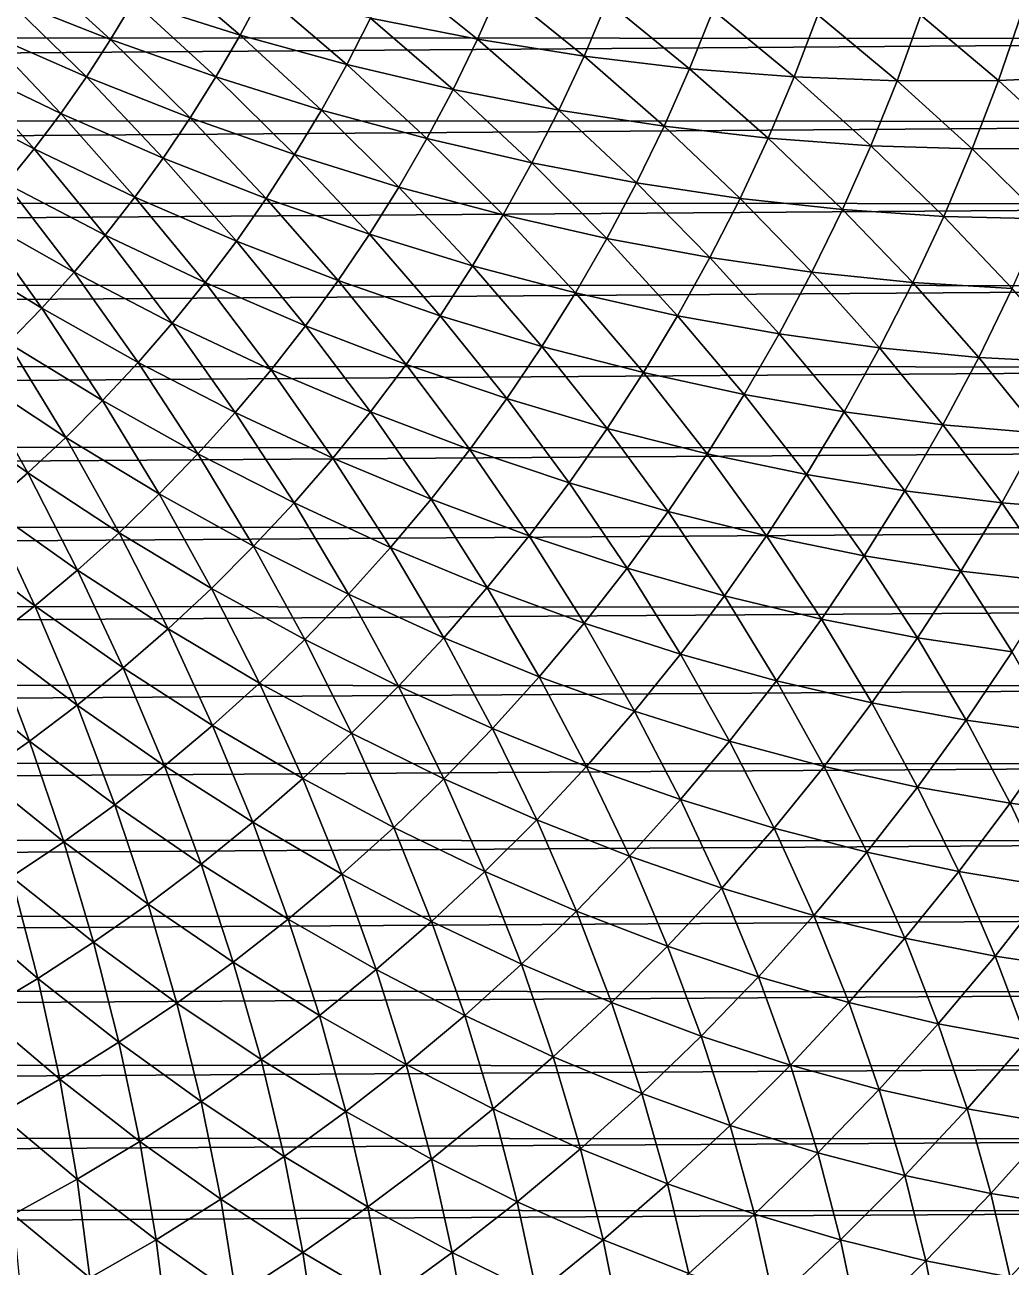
# Model space of a CAD drawing. Header units: millimetres. Extents: x -3250 to 5350, y -3250 to 3250.
# Drawn here: x 4784 to 5015.8, y -447.2 to -155.3 of the extents above; entities that cross this region are included whole.
import ezdxf

# ---------------------------------------------------------------- set-up
doc = ezdxf.new("R2010")
doc.units = ezdxf.units.MM
doc.header["$MEASUREMENT"] = 0
doc.layers.add('MESH_3D', color=2, linetype='CONTINUOUS')

msp = doc.modelspace()

# ---------------------------------------------------------------- linework, layer by layer
at = {"layer": 'MESH_3D'}
for points in [[(2692.6, -157.88, 832.06), (2695.85, -138.36, 830.33), (5245.76, -138.92, 5630.38)], [(2692.6, -157.88, 832.06), (5245.76, -138.92, 5630.38), (5242.48, -158.52, 5632.12)], [(4784.53, -140.92, 26251.75), (4779.47, -149.02, 26251.75), (4804.15, -158.81, 26241.75)], [(4784.53, -140.92, 26251.75), (4804.15, -158.81, 26241.75), (4809.54, -149.84, 26241.75)], [(4814.61, -140.69, 26241.75), (4809.54, -149.84, 26241.75), (4834.59, -157.75, 26230.84)], [(4814.61, -140.69, 26241.75), (4834.59, -157.75, 26230.84), (4839.92, -147.72, 26230.84)], [(4870.38, -142.64, 26219.04), (4865.2, -153.74, 26219.04), (4890.39, -158.73, 26206.36)], [(4870.38, -142.64, 26219.04), (4890.39, -158.73, 26206.36), (4895.72, -146.75, 26206.36)], [(4839.92, -147.72, 26230.84), (4834.59, -157.75, 26230.84), (4859.65, -164.64, 26219.04)], [(4839.92, -147.72, 26230.84), (4859.65, -164.64, 26219.04), (4865.2, -153.74, 26219.04)], [(4895.72, -146.75, 26206.36), (4890.39, -158.73, 26206.36), (4915.42, -162.69, 26192.82)], [(4895.72, -146.75, 26206.36), (4915.42, -162.69, 26192.82), (4920.87, -149.84, 26192.82)], [(4779.47, -149.02, 26251.75), (4774.13, -156.94, 26251.75), (4798.45, -167.58, 26241.75)], [(4779.47, -149.02, 26251.75), (4798.45, -167.58, 26241.75), (4804.15, -158.81, 26241.75)], [(4809.54, -149.84, 26241.75), (4804.15, -158.81, 26241.75), (4828.91, -167.59, 26230.84)], [(4809.54, -149.84, 26241.75), (4828.91, -167.59, 26230.84), (4834.59, -157.75, 26230.84)], [(4920.87, -149.84, 26192.82), (4915.42, -162.69, 26192.82), (4940.23, -165.64, 26178.44)], [(4920.87, -149.84, 26192.82), (4940.23, -165.64, 26178.44), (4945.78, -151.92, 26178.44)], [(4865.2, -153.74, 26219.04), (4859.65, -164.64, 26219.04), (4884.64, -170.51, 26206.36)], [(4865.2, -153.74, 26219.04), (4884.64, -170.51, 26206.36), (4890.39, -158.73, 26206.36)], [(4945.78, -151.92, 26178.44), (4940.23, -165.64, 26178.44), (4964.78, -167.58, 26163.23)], [(4945.78, -151.92, 26178.44), (4964.78, -167.58, 26163.23), (4970.38, -153, 26163.23)], [(4970.38, -153, 26163.23), (4964.78, -167.58, 26163.23), (4989, -168.51, 26147.21)], [(4970.38, -153, 26163.23), (4989, -168.51, 26147.21), (4994.61, -153.09, 26147.21)], [(4994.61, -153.09, 26147.21), (4989, -168.51, 26147.21), (5012.83, -168.45, 26130.41)], [(4994.61, -153.09, 26147.21), (5012.83, -168.45, 26130.41), (5018.42, -152.2, 26130.41)], [(5018.42, -152.2, 26130.41), (5012.83, -168.45, 26130.41), (5036.21, -167.42, 26112.84)], [(4774.13, -156.94, 26251.75), (4768.52, -164.67, 26251.75), (4792.45, -176.15, 26241.75)], [(4774.13, -156.94, 26251.75), (4792.45, -176.15, 26241.75), (4798.45, -167.58, 26241.75)], [(2688.92, -177.3, 834.01), (2692.6, -157.88, 832.06), (5242.48, -158.52, 5632.12)], [(2688.92, -177.3, 834.01), (5242.48, -158.52, 5632.12), (5238.78, -178.02, 5634.09)], [(4804.15, -158.81, 26241.75), (4798.45, -167.58, 26241.75), (4822.89, -177.22, 26230.84)], [(4804.15, -158.81, 26241.75), (4822.89, -177.22, 26230.84), (4828.91, -167.59, 26230.84)], [(4834.59, -157.75, 26230.84), (4828.91, -167.59, 26230.84), (4853.71, -175.35, 26219.04)], [(4834.59, -157.75, 26230.84), (4853.71, -175.35, 26219.04), (4859.65, -164.64, 26219.04)], [(4890.39, -158.73, 26206.36), (4884.64, -170.51, 26206.36), (4909.52, -175.35, 26192.82)], [(4890.39, -158.73, 26206.36), (4909.52, -175.35, 26192.82), (4915.42, -162.69, 26192.82)], [(4915.42, -162.69, 26192.82), (4909.52, -175.35, 26192.82), (4934.22, -179.16, 26178.44)], [(4915.42, -162.69, 26192.82), (4934.22, -179.16, 26178.44), (4940.23, -165.64, 26178.44)], [(4768.52, -164.67, 26251.75), (4762.64, -172.19, 26251.75), (4786.16, -184.5, 26241.75)], [(4768.52, -164.67, 26251.75), (4786.16, -184.5, 26241.75), (4792.45, -176.15, 26241.75)], [(4859.65, -164.64, 26219.04), (4853.71, -175.35, 26219.04), (4878.49, -182.08, 26206.36)], [(4859.65, -164.64, 26219.04), (4878.49, -182.08, 26206.36), (4884.64, -170.51, 26206.36)], [(4940.23, -165.64, 26178.44), (4934.22, -179.16, 26178.44), (4958.68, -181.96, 26163.23)], [(4940.23, -165.64, 26178.44), (4958.68, -181.96, 26163.23), (4964.78, -167.58, 26163.23)], [(4798.45, -167.58, 26241.75), (4792.45, -176.15, 26241.75), (4816.54, -186.64, 26230.84)], [(4798.45, -167.58, 26241.75), (4816.54, -186.64, 26230.84), (4822.89, -177.22, 26230.84)], [(4828.91, -167.59, 26230.84), (4822.89, -177.22, 26230.84), (4847.41, -185.84, 26219.04)], [(4828.91, -167.59, 26230.84), (4847.41, -185.84, 26219.04), (4853.71, -175.35, 26219.04)], [(4964.78, -167.58, 26163.23), (4958.68, -181.96, 26163.23), (4982.85, -183.73, 26147.21)], [(4964.78, -167.58, 26163.23), (4982.85, -183.73, 26147.21), (4989, -168.51, 26147.21)], [(4989, -168.51, 26147.21), (4982.85, -183.73, 26147.21), (5006.67, -184.5, 26130.41)], [(4989, -168.51, 26147.21), (5006.67, -184.5, 26130.41), (5012.83, -168.45, 26130.41)], [(5012.83, -168.45, 26130.41), (5006.67, -184.5, 26130.41), (5030.08, -184.28, 26112.84)], [(5012.83, -168.45, 26130.41), (5030.08, -184.28, 26112.84), (5036.21, -167.42, 26112.84)], [(4762.64, -172.19, 26251.75), (4779.57, -192.63, 26241.75), (4786.16, -184.5, 26241.75)], [(4884.64, -170.51, 26206.36), (4878.49, -182.08, 26206.36), (4903.18, -187.79, 26192.82)], [(4884.64, -170.51, 26206.36), (4903.18, -187.79, 26192.82), (4909.52, -175.35, 26192.82)], [(2684.82, -196.62, 836.19), (2688.92, -177.3, 834.01), (5238.78, -178.02, 5634.09)], [(2684.82, -196.62, 836.19), (5238.78, -178.02, 5634.09), (5234.65, -197.41, 5636.28)], [(4792.45, -176.15, 26241.75), (4786.16, -184.5, 26241.75), (4809.87, -195.82, 26230.84)], [(4792.45, -176.15, 26241.75), (4809.87, -195.82, 26230.84), (4816.54, -186.64, 26230.84)], [(4822.89, -177.22, 26230.84), (4816.54, -186.64, 26230.84), (4840.74, -196.11, 26219.04)], [(4822.89, -177.22, 26230.84), (4840.74, -196.11, 26219.04), (4847.41, -185.84, 26219.04)], [(4853.71, -175.35, 26219.04), (4847.41, -185.84, 26219.04), (4871.93, -193.44, 26206.36)], [(4853.71, -175.35, 26219.04), (4871.93, -193.44, 26206.36), (4878.49, -182.08, 26206.36)], [(4909.52, -175.35, 26192.82), (4903.18, -187.79, 26192.82), (4927.73, -192.46, 26178.44)], [(4909.52, -175.35, 26192.82), (4927.73, -192.46, 26178.44), (4934.22, -179.16, 26178.44)], [(4934.22, -179.16, 26178.44), (4927.73, -192.46, 26178.44), (4952.08, -196.11, 26163.23)], [(4934.22, -179.16, 26178.44), (4952.08, -196.11, 26163.23), (4958.68, -181.96, 26163.23)], [(4878.49, -182.08, 26206.36), (4871.93, -193.44, 26206.36), (4896.41, -200, 26192.82)], [(4878.49, -182.08, 26206.36), (4896.41, -200, 26192.82), (4903.18, -187.79, 26192.82)], [(4958.68, -181.96, 26163.23), (4952.08, -196.11, 26163.23), (4976.17, -198.73, 26147.21)], [(4958.68, -181.96, 26163.23), (4976.17, -198.73, 26147.21), (4982.85, -183.73, 26147.21)], [(4982.85, -183.73, 26147.21), (4976.17, -198.73, 26147.21), (4999.95, -200.33, 26130.41)], [(4982.85, -183.73, 26147.21), (4999.95, -200.33, 26130.41), (5006.67, -184.5, 26130.41)], [(4786.16, -184.5, 26241.75), (4779.57, -192.63, 26241.75), (4802.87, -204.77, 26230.84)], [(4786.16, -184.5, 26241.75), (4802.87, -204.77, 26230.84), (4809.87, -195.82, 26230.84)], [(4816.54, -186.64, 26230.84), (4809.87, -195.82, 26230.84), (4833.72, -206.13, 26219.04)], [(4816.54, -186.64, 26230.84), (4833.72, -206.13, 26219.04), (4840.74, -196.11, 26219.04)], [(4847.41, -185.84, 26219.04), (4840.74, -196.11, 26219.04), (4864.99, -204.55, 26206.36)], [(4847.41, -185.84, 26219.04), (4864.99, -204.55, 26206.36), (4871.93, -193.44, 26206.36)], [(5006.67, -184.5, 26130.41), (4999.95, -200.33, 26130.41), (5023.35, -200.93, 26112.84)], [(5006.67, -184.5, 26130.41), (5023.35, -200.93, 26112.84), (5030.08, -184.28, 26112.84)], [(4903.18, -187.79, 26192.82), (4896.41, -200, 26192.82), (4920.78, -205.53, 26178.44)], [(4903.18, -187.79, 26192.82), (4920.78, -205.53, 26178.44), (4927.73, -192.46, 26178.44)], [(4779.57, -192.63, 26241.75), (4772.71, -200.53, 26241.75), (4795.57, -213.47, 26230.84)], [(4779.57, -192.63, 26241.75), (4795.57, -213.47, 26230.84), (4802.87, -204.77, 26230.84)], [(4927.73, -192.46, 26178.44), (4920.78, -205.53, 26178.44), (4944.99, -210.02, 26163.23)], [(4927.73, -192.46, 26178.44), (4944.99, -210.02, 26163.23), (4952.08, -196.11, 26163.23)], [(4871.93, -193.44, 26206.36), (4864.99, -204.55, 26206.36), (4889.22, -211.97, 26192.82)], [(4871.93, -193.44, 26206.36), (4889.22, -211.97, 26192.82), (4896.41, -200, 26192.82)], [(2680.3, -215.81, 838.59), (2684.82, -196.62, 836.19), (5234.65, -197.41, 5636.28)], [(2680.3, -215.81, 838.59), (5234.65, -197.41, 5636.28), (5230.09, -216.67, 5638.7)], [(4809.87, -195.82, 26230.84), (4802.87, -204.77, 26230.84), (4826.35, -215.91, 26219.04)], [(4809.87, -195.82, 26230.84), (4826.35, -215.91, 26219.04), (4833.72, -206.13, 26219.04)], [(4840.74, -196.11, 26219.04), (4833.72, -206.13, 26219.04), (4857.65, -215.42, 26206.36)], [(4840.74, -196.11, 26219.04), (4857.65, -215.42, 26206.36), (4864.99, -204.55, 26206.36)], [(4952.08, -196.11, 26163.23), (4944.99, -210.02, 26163.23), (4968.98, -213.48, 26147.21)], [(4952.08, -196.11, 26163.23), (4968.98, -213.48, 26147.21), (4976.17, -198.73, 26147.21)], [(4772.71, -200.53, 26241.75), (4765.58, -208.18, 26241.75), (4787.97, -221.91, 26230.84)], [(4772.71, -200.53, 26241.75), (4787.97, -221.91, 26230.84), (4795.57, -213.47, 26230.84)], [(4896.41, -200, 26192.82), (4889.22, -211.97, 26192.82), (4913.38, -218.34, 26178.44)], [(4896.41, -200, 26192.82), (4913.38, -218.34, 26178.44), (4920.78, -205.53, 26178.44)], [(4976.17, -198.73, 26147.21), (4968.98, -213.48, 26147.21), (4992.68, -215.91, 26130.41)], [(4976.17, -198.73, 26147.21), (4992.68, -215.91, 26130.41), (4999.95, -200.33, 26130.41)], [(4999.95, -200.33, 26130.41), (4992.68, -215.91, 26130.41), (5016.05, -217.32, 26112.84)], [(4999.95, -200.33, 26130.41), (5016.05, -217.32, 26112.84), (5023.35, -200.93, 26112.84)], [(4802.87, -204.77, 26230.84), (4795.57, -213.47, 26230.84), (4818.65, -225.42, 26219.04)], [(4802.87, -204.77, 26230.84), (4818.65, -225.42, 26219.04), (4826.35, -215.91, 26219.04)], [(4833.72, -206.13, 26219.04), (4826.35, -215.91, 26219.04), (4849.95, -226.03, 26206.36)], [(4833.72, -206.13, 26219.04), (4849.95, -226.03, 26206.36), (4857.65, -215.42, 26206.36)], [(4864.99, -204.55, 26206.36), (4857.65, -215.42, 26206.36), (4881.62, -223.68, 26192.82)], [(4864.99, -204.55, 26206.36), (4881.62, -223.68, 26192.82), (4889.22, -211.97, 26192.82)], [(4920.78, -205.53, 26178.44), (4913.38, -218.34, 26178.44), (4937.42, -223.68, 26163.23)], [(4920.78, -205.53, 26178.44), (4937.42, -223.68, 26163.23), (4944.99, -210.02, 26163.23)], [(4765.58, -208.18, 26241.75), (4780.08, -230.08, 26230.84), (4787.97, -221.91, 26230.84)], [(4944.99, -210.02, 26163.23), (4937.42, -223.68, 26163.23), (4961.27, -227.97, 26147.21)], [(4944.99, -210.02, 26163.23), (4961.27, -227.97, 26147.21), (4968.98, -213.48, 26147.21)], [(4889.22, -211.97, 26192.82), (4881.62, -223.68, 26192.82), (4905.54, -230.89, 26178.44)], [(4889.22, -211.97, 26192.82), (4905.54, -230.89, 26178.44), (4913.38, -218.34, 26178.44)], [(2675.36, -234.87, 841.22), (2680.3, -215.81, 838.59), (5230.09, -216.67, 5638.7)], [(4795.57, -213.47, 26230.84), (4787.97, -221.91, 26230.84), (4810.62, -234.66, 26219.04)], [(4795.57, -213.47, 26230.84), (4810.62, -234.66, 26219.04), (4818.65, -225.42, 26219.04)], [(4826.35, -215.91, 26219.04), (4818.65, -225.42, 26219.04), (4841.88, -236.36, 26206.36)], [(4826.35, -215.91, 26219.04), (4841.88, -236.36, 26206.36), (4849.95, -226.03, 26206.36)], [(4857.65, -215.42, 26206.36), (4849.95, -226.03, 26206.36), (4873.61, -235.11, 26192.82)], [(4857.65, -215.42, 26206.36), (4873.61, -235.11, 26192.82), (4881.62, -223.68, 26192.82)], [(4968.98, -213.48, 26147.21), (4961.27, -227.97, 26147.21), (4984.88, -231.23, 26130.41)], [(4968.98, -213.48, 26147.21), (4984.88, -231.23, 26130.41), (4992.68, -215.91, 26130.41)], [(4992.68, -215.91, 26130.41), (4984.88, -231.23, 26130.41), (5008.18, -233.46, 26112.84)], [(4992.68, -215.91, 26130.41), (5008.18, -233.46, 26112.84), (5016.05, -217.32, 26112.84)], [(2675.36, -234.87, 841.22), (5230.09, -216.67, 5638.7), (5225.11, -235.8, 5641.35)], [(4913.38, -218.34, 26178.44), (4905.54, -230.89, 26178.44), (4929.38, -237.06, 26163.23)], [(4913.38, -218.34, 26178.44), (4929.38, -237.06, 26163.23), (4937.42, -223.68, 26163.23)], [(5016.05, -217.32, 26112.84), (5008.18, -233.46, 26112.84), (5031.13, -234.66, 26094.52)], [(4787.97, -221.91, 26230.84), (4780.08, -230.08, 26230.84), (4802.27, -243.61, 26219.04)], [(4787.97, -221.91, 26230.84), (4802.27, -243.61, 26219.04), (4810.62, -234.66, 26219.04)], [(4881.62, -223.68, 26192.82), (4873.61, -235.11, 26192.82), (4897.27, -243.16, 26178.44)], [(4881.62, -223.68, 26192.82), (4897.27, -243.16, 26178.44), (4905.54, -230.89, 26178.44)], [(4937.42, -223.68, 26163.23), (4929.38, -237.06, 26163.23), (4953.06, -242.19, 26147.21)], [(4937.42, -223.68, 26163.23), (4953.06, -242.19, 26147.21), (4961.27, -227.97, 26147.21)], [(4818.65, -225.42, 26219.04), (4810.62, -234.66, 26219.04), (4833.45, -246.4, 26206.36)], [(4818.65, -225.42, 26219.04), (4833.45, -246.4, 26206.36), (4841.88, -236.36, 26206.36)], [(4849.95, -226.03, 26206.36), (4841.88, -236.36, 26206.36), (4865.2, -246.26, 26192.82)], [(4849.95, -226.03, 26206.36), (4865.2, -246.26, 26192.82), (4873.61, -235.11, 26192.82)], [(4780.08, -230.08, 26230.84), (4771.91, -237.97, 26230.84), (4793.61, -252.27, 26219.04)], [(4780.08, -230.08, 26230.84), (4793.61, -252.27, 26219.04), (4802.27, -243.61, 26219.04)], [(4961.27, -227.97, 26147.21), (4953.06, -242.19, 26147.21), (4976.54, -246.26, 26130.41)], [(4961.27, -227.97, 26147.21), (4976.54, -246.26, 26130.41), (4984.88, -231.23, 26130.41)], [(4905.54, -230.89, 26178.44), (4897.27, -243.16, 26178.44), (4920.87, -250.16, 26163.23)], [(4905.54, -230.89, 26178.44), (4920.87, -250.16, 26163.23), (4929.38, -237.06, 26163.23)], [(4984.88, -231.23, 26130.41), (4976.54, -246.26, 26130.41), (4999.76, -249.3, 26112.84)], [(4984.88, -231.23, 26130.41), (4999.76, -249.3, 26112.84), (5008.18, -233.46, 26112.84)], [(5008.18, -233.46, 26112.84), (4999.76, -249.3, 26112.84), (5022.65, -251.31, 26094.52)], [(5008.18, -233.46, 26112.84), (5022.65, -251.31, 26094.52), (5031.13, -234.66, 26094.52)], [(2670, -253.78, 844.06), (2675.36, -234.87, 841.22), (5225.11, -235.8, 5641.35)], [(2670, -253.78, 844.06), (5225.11, -235.8, 5641.35), (5219.7, -254.79, 5644.22)], [(4810.62, -234.66, 26219.04), (4802.27, -243.61, 26219.04), (4824.68, -256.14, 26206.36)], [(4810.62, -234.66, 26219.04), (4824.68, -256.14, 26206.36), (4833.45, -246.4, 26206.36)], [(4841.88, -236.36, 26206.36), (4833.45, -246.4, 26206.36), (4856.42, -257.12, 26192.82)], [(4841.88, -236.36, 26206.36), (4856.42, -257.12, 26192.82), (4865.2, -246.26, 26192.82)], [(4873.61, -235.11, 26192.82), (4865.2, -246.26, 26192.82), (4888.57, -255.13, 26178.44)], [(4873.61, -235.11, 26192.82), (4888.57, -255.13, 26178.44), (4897.27, -243.16, 26178.44)], [(4771.91, -237.97, 26230.84), (4763.47, -245.57, 26230.84), (4784.66, -260.62, 26219.04)], [(4771.91, -237.97, 26230.84), (4784.66, -260.62, 26219.04), (4793.61, -252.27, 26219.04)], [(4929.38, -237.06, 26163.23), (4920.87, -250.16, 26163.23), (4944.37, -256.1, 26147.21)], [(4929.38, -237.06, 26163.23), (4944.37, -256.1, 26147.21), (4953.06, -242.19, 26147.21)], [(4953.06, -242.19, 26147.21), (4944.37, -256.1, 26147.21), (4967.69, -261, 26130.41)], [(4953.06, -242.19, 26147.21), (4967.69, -261, 26130.41), (4976.54, -246.26, 26130.41)], [(4802.27, -243.61, 26219.04), (4793.61, -252.27, 26219.04), (4815.57, -265.57, 26206.36)], [(4802.27, -243.61, 26219.04), (4815.57, -265.57, 26206.36), (4824.68, -256.14, 26206.36)], [(4897.27, -243.16, 26178.44), (4888.57, -255.13, 26178.44), (4911.92, -262.95, 26163.23)], [(4897.27, -243.16, 26178.44), (4911.92, -262.95, 26163.23), (4920.87, -250.16, 26163.23)], [(4763.47, -245.57, 26230.84), (4775.42, -268.65, 26219.04), (4784.66, -260.62, 26219.04)], [(4833.45, -246.4, 26206.36), (4824.68, -256.14, 26206.36), (4847.26, -267.65, 26192.82)], [(4833.45, -246.4, 26206.36), (4847.26, -267.65, 26192.82), (4856.42, -257.12, 26192.82)], [(4865.2, -246.26, 26192.82), (4856.42, -257.12, 26192.82), (4879.46, -266.79, 26178.44)], [(4865.2, -246.26, 26192.82), (4879.46, -266.79, 26178.44), (4888.57, -255.13, 26178.44)], [(4976.54, -246.26, 26130.41), (4967.69, -261, 26130.41), (4990.78, -264.85, 26112.84)], [(4976.54, -246.26, 26130.41), (4990.78, -264.85, 26112.84), (4999.76, -249.3, 26112.84)], [(4920.87, -250.16, 26163.23), (4911.92, -262.95, 26163.23), (4935.19, -269.71, 26147.21)], [(4920.87, -250.16, 26163.23), (4935.19, -269.71, 26147.21), (4944.37, -256.1, 26147.21)], [(4999.76, -249.3, 26112.84), (4990.78, -264.85, 26112.84), (5013.59, -267.65, 26094.52)], [(4999.76, -249.3, 26112.84), (5013.59, -267.65, 26094.52), (5022.65, -251.31, 26094.52)], [(2664.23, -272.54, 847.13), (2670, -253.78, 844.06), (5219.7, -254.79, 5644.22)], [(4793.61, -252.27, 26219.04), (4784.66, -260.62, 26219.04), (4806.14, -274.68, 26206.36)], [(4793.61, -252.27, 26219.04), (4806.14, -274.68, 26206.36), (4815.57, -265.57, 26206.36)], [(5022.65, -251.31, 26094.52), (5013.59, -267.65, 26094.52), (5036.05, -269.42, 26075.47)], [(2664.23, -272.54, 847.13), (5219.7, -254.79, 5644.22), (5213.89, -273.62, 5647.31)], [(4824.68, -256.14, 26206.36), (4815.57, -265.57, 26206.36), (4837.74, -277.86, 26192.82)], [(4824.68, -256.14, 26206.36), (4837.74, -277.86, 26192.82), (4847.26, -267.65, 26192.82)], [(4888.57, -255.13, 26178.44), (4879.46, -266.79, 26178.44), (4902.52, -275.42, 26163.23)], [(4888.57, -255.13, 26178.44), (4902.52, -275.42, 26163.23), (4911.92, -262.95, 26163.23)], [(4944.37, -256.1, 26147.21), (4935.19, -269.71, 26147.21), (4958.33, -275.42, 26130.41)], [(4944.37, -256.1, 26147.21), (4958.33, -275.42, 26130.41), (4967.69, -261, 26130.41)], [(4856.42, -257.12, 26192.82), (4847.26, -267.65, 26192.82), (4869.95, -278.13, 26178.44)], [(4856.42, -257.12, 26192.82), (4869.95, -278.13, 26178.44), (4879.46, -266.79, 26178.44)], [(4784.66, -260.62, 26219.04), (4775.42, -268.65, 26219.04), (4796.4, -283.45, 26206.36)], [(4784.66, -260.62, 26219.04), (4796.4, -283.45, 26206.36), (4806.14, -274.68, 26206.36)], [(4967.69, -261, 26130.41), (4958.33, -275.42, 26130.41), (4981.27, -280.07, 26112.84)], [(4967.69, -261, 26130.41), (4981.27, -280.07, 26112.84), (4990.78, -264.85, 26112.84)], [(4815.57, -265.57, 26206.36), (4806.14, -274.68, 26206.36), (4827.86, -287.74, 26192.82)], [(4815.57, -265.57, 26206.36), (4827.86, -287.74, 26192.82), (4837.74, -277.86, 26192.82)], [(4911.92, -262.95, 26163.23), (4902.52, -275.42, 26163.23), (4925.54, -282.99, 26147.21)], [(4911.92, -262.95, 26163.23), (4925.54, -282.99, 26147.21), (4935.19, -269.71, 26147.21)], [(4990.78, -264.85, 26112.84), (4981.27, -280.07, 26112.84), (5003.96, -283.67, 26094.52)], [(4990.78, -264.85, 26112.84), (5003.96, -283.67, 26094.52), (5013.59, -267.65, 26094.52)], [(4847.26, -267.65, 26192.82), (4837.74, -277.86, 26192.82), (4860.05, -289.12, 26178.44)], [(4847.26, -267.65, 26192.82), (4860.05, -289.12, 26178.44), (4869.95, -278.13, 26178.44)], [(4879.46, -266.79, 26178.44), (4869.95, -278.13, 26178.44), (4892.69, -287.55, 26163.23)], [(4879.46, -266.79, 26178.44), (4892.69, -287.55, 26163.23), (4902.52, -275.42, 26163.23)], [(5013.59, -267.65, 26094.52), (5003.96, -283.67, 26094.52), (5026.35, -286.22, 26075.47)], [(5013.59, -267.65, 26094.52), (5026.35, -286.22, 26075.47), (5036.05, -269.42, 26075.47)], [(4775.42, -268.65, 26219.04), (4765.91, -276.35, 26219.04), (4786.36, -291.88, 26206.36)], [(4775.42, -268.65, 26219.04), (4786.36, -291.88, 26206.36), (4796.4, -283.45, 26206.36)], [(4935.19, -269.71, 26147.21), (4925.54, -282.99, 26147.21), (4948.46, -289.5, 26130.41)], [(4935.19, -269.71, 26147.21), (4948.46, -289.5, 26130.41), (4958.33, -275.42, 26130.41)], [(2658.05, -291.13, 850.41), (2664.23, -272.54, 847.13), (5213.89, -273.62, 5647.31)], [(2658.05, -291.13, 850.41), (5213.89, -273.62, 5647.31), (5207.66, -292.27, 5650.62)], [(4765.91, -276.35, 26219.04), (4776.03, -299.95, 26206.36), (4786.36, -291.88, 26206.36)], [(4806.14, -274.68, 26206.36), (4796.4, -283.45, 26206.36), (4817.65, -297.26, 26192.82)], [(4806.14, -274.68, 26206.36), (4817.65, -297.26, 26192.82), (4827.86, -287.74, 26192.82)], [(4902.52, -275.42, 26163.23), (4892.69, -287.55, 26163.23), (4915.44, -295.92, 26147.21)], [(4902.52, -275.42, 26163.23), (4915.44, -295.92, 26147.21), (4925.54, -282.99, 26147.21)], [(4958.33, -275.42, 26130.41), (4948.46, -289.5, 26130.41), (4971.23, -294.95, 26112.84)], [(4958.33, -275.42, 26130.41), (4971.23, -294.95, 26112.84), (4981.27, -280.07, 26112.84)], [(4837.74, -277.86, 26192.82), (4827.86, -287.74, 26192.82), (4849.77, -299.77, 26178.44)], [(4837.74, -277.86, 26192.82), (4849.77, -299.77, 26178.44), (4860.05, -289.12, 26178.44)], [(4869.95, -278.13, 26178.44), (4860.05, -289.12, 26178.44), (4882.45, -299.34, 26163.23)], [(4869.95, -278.13, 26178.44), (4882.45, -299.34, 26163.23), (4892.69, -287.55, 26163.23)], [(4981.27, -280.07, 26112.84), (4971.23, -294.95, 26112.84), (4993.79, -299.34, 26094.52)], [(4981.27, -280.07, 26112.84), (4993.79, -299.34, 26094.52), (5003.96, -283.67, 26094.52)], [(4925.54, -282.99, 26147.21), (4915.44, -295.92, 26147.21), (4938.12, -303.23, 26130.41)], [(4925.54, -282.99, 26147.21), (4938.12, -303.23, 26130.41), (4948.46, -289.5, 26130.41)], [(4796.4, -283.45, 26206.36), (4786.36, -291.88, 26206.36), (4807.12, -306.42, 26192.82)], [(4796.4, -283.45, 26206.36), (4807.12, -306.42, 26192.82), (4817.65, -297.26, 26192.82)], [(5003.96, -283.67, 26094.52), (4993.79, -299.34, 26094.52), (5016.07, -302.67, 26075.47)], [(5003.96, -283.67, 26094.52), (5016.07, -302.67, 26075.47), (5026.35, -286.22, 26075.47)], [(4827.86, -287.74, 26192.82), (4817.65, -297.26, 26192.82), (4839.12, -310.05, 26178.44)], [(4827.86, -287.74, 26192.82), (4839.12, -310.05, 26178.44), (4849.77, -299.77, 26178.44)], [(4892.69, -287.55, 26163.23), (4882.45, -299.34, 26163.23), (4904.89, -308.5, 26147.21)], [(4892.69, -287.55, 26163.23), (4904.89, -308.5, 26147.21), (4915.44, -295.92, 26147.21)], [(2651.46, -309.54, 853.91), (2658.05, -291.13, 850.41), (5207.66, -292.27, 5650.62)], [(4786.36, -291.88, 26206.36), (4776.03, -299.95, 26206.36), (4796.26, -315.2, 26192.82)], [(4786.36, -291.88, 26206.36), (4796.26, -315.2, 26192.82), (4807.12, -306.42, 26192.82)], [(4860.05, -289.12, 26178.44), (4849.77, -299.77, 26178.44), (4871.8, -310.76, 26163.23)], [(4860.05, -289.12, 26178.44), (4871.8, -310.76, 26163.23), (4882.45, -299.34, 26163.23)], [(4948.46, -289.5, 26130.41), (4938.12, -303.23, 26130.41), (4960.68, -309.47, 26112.84)], [(4948.46, -289.5, 26130.41), (4960.68, -309.47, 26112.84), (4971.23, -294.95, 26112.84)], [(2651.46, -309.54, 853.91), (5207.66, -292.27, 5650.62), (5201.02, -310.75, 5654.15)], [(4817.65, -297.26, 26192.82), (4807.12, -306.42, 26192.82), (4828.13, -319.95, 26178.44)], [(4817.65, -297.26, 26192.82), (4828.13, -319.95, 26178.44), (4839.12, -310.05, 26178.44)], [(4915.44, -295.92, 26147.21), (4904.89, -308.5, 26147.21), (4927.3, -316.59, 26130.41)], [(4915.44, -295.92, 26147.21), (4927.3, -316.59, 26130.41), (4938.12, -303.23, 26130.41)], [(4971.23, -294.95, 26112.84), (4960.68, -309.47, 26112.84), (4983.07, -314.64, 26094.52)], [(4971.23, -294.95, 26112.84), (4983.07, -314.64, 26094.52), (4993.79, -299.34, 26094.52)], [(4776.03, -299.95, 26206.36), (4765.42, -307.65, 26206.36), (4785.11, -323.61, 26192.82)], [(4776.03, -299.95, 26206.36), (4785.11, -323.61, 26192.82), (4796.26, -315.2, 26192.82)], [(4849.77, -299.77, 26178.44), (4839.12, -310.05, 26178.44), (4860.76, -321.8, 26163.23)], [(4849.77, -299.77, 26178.44), (4860.76, -321.8, 26163.23), (4871.8, -310.76, 26163.23)], [(4882.45, -299.34, 26163.23), (4871.8, -310.76, 26163.23), (4893.9, -320.69, 26147.21)], [(4882.45, -299.34, 26163.23), (4893.9, -320.69, 26147.21), (4904.89, -308.5, 26147.21)], [(4993.79, -299.34, 26094.52), (4983.07, -314.64, 26094.52), (5005.22, -318.75, 26075.47)], [(4993.79, -299.34, 26094.52), (5005.22, -318.75, 26075.47), (5016.07, -302.67, 26075.47)], [(4938.12, -303.23, 26130.41), (4927.3, -316.59, 26130.41), (4949.63, -323.62, 26112.84)], [(4938.12, -303.23, 26130.41), (4949.63, -323.62, 26112.84), (4960.68, -309.47, 26112.84)], [(5016.07, -302.67, 26075.47), (5005.22, -318.75, 26075.47), (5027.09, -321.8, 26055.73)], [(4807.12, -306.42, 26192.82), (4796.26, -315.2, 26192.82), (4816.79, -329.46, 26178.44)], [(4807.12, -306.42, 26192.82), (4816.79, -329.46, 26178.44), (4828.13, -319.95, 26178.44)], [(4765.42, -307.65, 26206.36), (4773.68, -331.62, 26192.82), (4785.11, -323.61, 26192.82)], [(4904.89, -308.5, 26147.21), (4893.9, -320.69, 26147.21), (4916.02, -329.57, 26130.41)], [(4904.89, -308.5, 26147.21), (4916.02, -329.57, 26130.41), (4927.3, -316.59, 26130.41)], [(2644.47, -327.77, 857.62), (2651.46, -309.54, 853.91), (5201.02, -310.75, 5654.15)], [(2644.47, -327.77, 857.62), (5201.02, -310.75, 5654.15), (5193.97, -329.03, 5657.89)], [(4839.12, -310.05, 26178.44), (4828.13, -319.95, 26178.44), (4849.34, -332.45, 26163.23)], [(4839.12, -310.05, 26178.44), (4849.34, -332.45, 26163.23), (4860.76, -321.8, 26163.23)], [(4871.8, -310.76, 26163.23), (4860.76, -321.8, 26163.23), (4882.5, -332.5, 26147.21)], [(4871.8, -310.76, 26163.23), (4882.5, -332.5, 26147.21), (4893.9, -320.69, 26147.21)], [(4960.68, -309.47, 26112.84), (4949.63, -323.62, 26112.84), (4971.83, -329.57, 26094.52)], [(4960.68, -309.47, 26112.84), (4971.83, -329.57, 26094.52), (4983.07, -314.64, 26094.52)], [(4796.26, -315.2, 26192.82), (4785.11, -323.61, 26192.82), (4805.13, -338.57, 26178.44)], [(4796.26, -315.2, 26192.82), (4805.13, -338.57, 26178.44), (4816.79, -329.46, 26178.44)], [(4983.07, -314.64, 26094.52), (4971.83, -329.57, 26094.52), (4993.82, -334.44, 26075.47)], [(4983.07, -314.64, 26094.52), (4993.82, -334.44, 26075.47), (5005.22, -318.75, 26075.47)], [(4927.3, -316.59, 26130.41), (4916.02, -329.57, 26130.41), (4938.09, -337.37, 26112.84)], [(4927.3, -316.59, 26130.41), (4938.09, -337.37, 26112.84), (4949.63, -323.62, 26112.84)], [(4828.13, -319.95, 26178.44), (4816.79, -329.46, 26178.44), (4837.55, -342.69, 26163.23)], [(4828.13, -319.95, 26178.44), (4837.55, -342.69, 26163.23), (4849.34, -332.45, 26163.23)], [(4893.9, -320.69, 26147.21), (4882.5, -332.5, 26147.21), (4904.3, -342.14, 26130.41)], [(4893.9, -320.69, 26147.21), (4904.3, -342.14, 26130.41), (4916.02, -329.57, 26130.41)], [(5005.22, -318.75, 26075.47), (4993.82, -334.44, 26075.47), (5015.57, -338.25, 26055.73)], [(5005.22, -318.75, 26075.47), (5015.57, -338.25, 26055.73), (5027.09, -321.8, 26055.73)], [(4785.11, -323.61, 26192.82), (4773.68, -331.62, 26192.82), (4793.16, -347.27, 26178.44)], [(4785.11, -323.61, 26192.82), (4793.16, -347.27, 26178.44), (4805.13, -338.57, 26178.44)], [(4860.76, -321.8, 26163.23), (4849.34, -332.45, 26163.23), (4870.69, -343.9, 26147.21)], [(4860.76, -321.8, 26163.23), (4870.69, -343.9, 26147.21), (4882.5, -332.5, 26147.21)], [(4949.63, -323.62, 26112.84), (4938.09, -337.37, 26112.84), (4960.07, -344.09, 26094.52)], [(4949.63, -323.62, 26112.84), (4960.07, -344.09, 26094.52), (4971.83, -329.57, 26094.52)], [(5027.09, -321.8, 26055.73), (5015.57, -338.25, 26055.73), (5037, -341, 26035.3)], [(2637.09, -345.78, 861.55), (2644.47, -327.77, 857.62), (5193.97, -329.03, 5657.89)], [(2637.09, -345.78, 861.55), (5193.97, -329.03, 5657.89), (5186.53, -347.11, 5661.84)], [(4816.79, -329.46, 26178.44), (4805.13, -338.57, 26178.44), (4825.42, -352.52, 26163.23)], [(4816.79, -329.46, 26178.44), (4825.42, -352.52, 26163.23), (4837.55, -342.69, 26163.23)], [(4916.02, -329.57, 26130.41), (4904.3, -342.14, 26130.41), (4926.08, -350.7, 26112.84)], [(4916.02, -329.57, 26130.41), (4926.08, -350.7, 26112.84), (4938.09, -337.37, 26112.84)], [(4971.83, -329.57, 26094.52), (4960.07, -344.09, 26094.52), (4981.88, -349.73, 26075.47)], [(4971.83, -329.57, 26094.52), (4981.88, -349.73, 26075.47), (4993.82, -334.44, 26075.47)], [(4773.68, -331.62, 26192.82), (4780.89, -355.54, 26178.44), (4793.16, -347.27, 26178.44)], [(4849.34, -332.45, 26163.23), (4837.55, -342.69, 26163.23), (4858.5, -354.89, 26147.21)], [(4849.34, -332.45, 26163.23), (4858.5, -354.89, 26147.21), (4870.69, -343.9, 26147.21)], [(4882.5, -332.5, 26147.21), (4870.69, -343.9, 26147.21), (4892.14, -354.3, 26130.41)], [(4882.5, -332.5, 26147.21), (4892.14, -354.3, 26130.41), (4904.3, -342.14, 26130.41)], [(4993.82, -334.44, 26075.47), (4981.88, -349.73, 26075.47), (5003.48, -354.3, 26055.73)], [(4993.82, -334.44, 26075.47), (5003.48, -354.3, 26055.73), (5015.57, -338.25, 26055.73)], [(4805.13, -338.57, 26178.44), (4793.16, -347.27, 26178.44), (4812.95, -361.92, 26163.23)], [(4805.13, -338.57, 26178.44), (4812.95, -361.92, 26163.23), (4825.42, -352.52, 26163.23)], [(4938.09, -337.37, 26112.84), (4926.08, -350.7, 26112.84), (4947.81, -358.19, 26094.52)], [(4938.09, -337.37, 26112.84), (4947.81, -358.19, 26094.52), (4960.07, -344.09, 26094.52)], [(5015.57, -338.25, 26055.73), (5003.48, -354.3, 26055.73), (5024.8, -357.79, 26035.3)], [(5015.57, -338.25, 26055.73), (5024.8, -357.79, 26035.3), (5037, -341, 26035.3)], [(4837.55, -342.69, 26163.23), (4825.42, -352.52, 26163.23), (4845.92, -365.44, 26147.21)], [(4837.55, -342.69, 26163.23), (4845.92, -365.44, 26147.21), (4858.5, -354.89, 26147.21)], [(4870.69, -343.9, 26147.21), (4858.5, -354.89, 26147.21), (4879.57, -366.02, 26130.41)], [(4870.69, -343.9, 26147.21), (4879.57, -366.02, 26130.41), (4892.14, -354.3, 26130.41)], [(4904.3, -342.14, 26130.41), (4892.14, -354.3, 26130.41), (4913.62, -363.62, 26112.84)], [(4904.3, -342.14, 26130.41), (4913.62, -363.62, 26112.84), (4926.08, -350.7, 26112.84)], [(4960.07, -344.09, 26094.52), (4947.81, -358.19, 26094.52), (4969.41, -364.59, 26075.47)], [(4960.07, -344.09, 26094.52), (4969.41, -364.59, 26075.47), (4981.88, -349.73, 26075.47)], [(2629.31, -363.59, 865.68), (2637.09, -345.78, 861.55), (5186.53, -347.11, 5661.84)], [(2629.31, -363.59, 865.68), (5186.53, -347.11, 5661.84), (5178.69, -364.97, 5666.01)], [(4793.16, -347.27, 26178.44), (4780.89, -355.54, 26178.44), (4800.16, -370.87, 26163.23)], [(4793.16, -347.27, 26178.44), (4800.16, -370.87, 26163.23), (4812.95, -361.92, 26163.23)], [(4981.88, -349.73, 26075.47), (4969.41, -364.59, 26075.47), (4990.84, -369.91, 26055.73)], [(4981.88, -349.73, 26075.47), (4990.84, -369.91, 26055.73), (5003.48, -354.3, 26055.73)], [(4825.42, -352.52, 26163.23), (4812.95, -361.92, 26163.23), (4832.99, -375.54, 26147.21)], [(4825.42, -352.52, 26163.23), (4832.99, -375.54, 26147.21), (4845.92, -365.44, 26147.21)], [(4926.08, -350.7, 26112.84), (4913.62, -363.62, 26112.84), (4935.07, -371.85, 26094.52)], [(4926.08, -350.7, 26112.84), (4935.07, -371.85, 26094.52), (4947.81, -358.19, 26094.52)], [(4780.89, -355.54, 26178.44), (4768.34, -363.38, 26178.44), (4787.06, -379.38, 26163.23)], [(4780.89, -355.54, 26178.44), (4787.06, -379.38, 26163.23), (4800.16, -370.87, 26163.23)], [(4858.5, -354.89, 26147.21), (4845.92, -365.44, 26147.21), (4866.59, -377.3, 26130.41)], [(4858.5, -354.89, 26147.21), (4866.59, -377.3, 26130.41), (4879.57, -366.02, 26130.41)], [(4892.14, -354.3, 26130.41), (4879.57, -366.02, 26130.41), (4900.7, -376.08, 26112.84)], [(4892.14, -354.3, 26130.41), (4900.7, -376.08, 26112.84), (4913.62, -363.62, 26112.84)], [(5003.48, -354.3, 26055.73), (4990.84, -369.91, 26055.73), (5012.03, -374.14, 26035.3)], [(5003.48, -354.3, 26055.73), (5012.03, -374.14, 26035.3), (5024.8, -357.79, 26035.3)], [(4947.81, -358.19, 26094.52), (4935.07, -371.85, 26094.52), (4956.43, -379, 26075.47)], [(4947.81, -358.19, 26094.52), (4956.43, -379, 26075.47), (4969.41, -364.59, 26075.47)], [(5024.8, -357.79, 26035.3), (5012.03, -374.14, 26035.3), (5032.92, -377.3, 26014.23)], [(4812.95, -361.92, 26163.23), (4800.16, -370.87, 26163.23), (4819.71, -385.19, 26147.21)], [(4812.95, -361.92, 26163.23), (4819.71, -385.19, 26147.21), (4832.99, -375.54, 26147.21)], [(2621.14, -381.17, 870.02), (2629.31, -363.59, 865.68), (5178.69, -364.97, 5666.01)], [(4768.34, -363.38, 26178.44), (4773.68, -387.42, 26163.23), (4787.06, -379.38, 26163.23)], [(4913.62, -363.62, 26112.84), (4900.7, -376.08, 26112.84), (4921.85, -385.07, 26094.52)], [(4913.62, -363.62, 26112.84), (4921.85, -385.07, 26094.52), (4935.07, -371.85, 26094.52)], [(4969.41, -364.59, 26075.47), (4956.43, -379, 26075.47), (4977.66, -385.07, 26055.73)], [(4969.41, -364.59, 26075.47), (4977.66, -385.07, 26055.73), (4990.84, -369.91, 26055.73)], [(2621.14, -381.17, 870.02), (5178.69, -364.97, 5666.01), (5170.46, -382.6, 5670.38)], [(4845.92, -365.44, 26147.21), (4832.99, -375.54, 26147.21), (4853.23, -388.12, 26130.41)], [(4845.92, -365.44, 26147.21), (4853.23, -388.12, 26130.41), (4866.59, -377.3, 26130.41)], [(4879.57, -366.02, 26130.41), (4866.59, -377.3, 26130.41), (4887.37, -388.09, 26112.84)], [(4879.57, -366.02, 26130.41), (4887.37, -388.09, 26112.84), (4900.7, -376.08, 26112.84)], [(4990.84, -369.91, 26055.73), (4977.66, -385.07, 26055.73), (4998.69, -390.04, 26035.3)], [(4990.84, -369.91, 26055.73), (4998.69, -390.04, 26035.3), (5012.03, -374.14, 26035.3)], [(4800.16, -370.87, 26163.23), (4787.06, -379.38, 26163.23), (4806.1, -394.37, 26147.21)], [(4800.16, -370.87, 26163.23), (4806.1, -394.37, 26147.21), (4819.71, -385.19, 26147.21)], [(4935.07, -371.85, 26094.52), (4921.85, -385.07, 26094.52), (4942.96, -392.96, 26075.47)], [(4935.07, -371.85, 26094.52), (4942.96, -392.96, 26075.47), (4956.43, -379, 26075.47)], [(4832.99, -375.54, 26147.21), (4819.71, -385.19, 26147.21), (4839.5, -398.46, 26130.41)], [(4832.99, -375.54, 26147.21), (4839.5, -398.46, 26130.41), (4853.23, -388.12, 26130.41)], [(4900.7, -376.08, 26112.84), (4887.37, -388.09, 26112.84), (4908.19, -397.81, 26094.52)], [(4900.7, -376.08, 26112.84), (4908.19, -397.81, 26094.52), (4921.85, -385.07, 26094.52)], [(5012.03, -374.14, 26035.3), (4998.69, -390.04, 26035.3), (5019.46, -393.92, 26014.23)], [(5012.03, -374.14, 26035.3), (5019.46, -393.92, 26014.23), (5032.92, -377.3, 26014.23)], [(4787.06, -379.38, 26163.23), (4773.68, -387.42, 26163.23), (4792.19, -403.06, 26147.21)], [(4787.06, -379.38, 26163.23), (4792.19, -403.06, 26147.21), (4806.1, -394.37, 26147.21)], [(4866.59, -377.3, 26130.41), (4853.23, -388.12, 26130.41), (4873.62, -399.63, 26112.84)], [(4866.59, -377.3, 26130.41), (4873.62, -399.63, 26112.84), (4887.37, -388.09, 26112.84)], [(4956.43, -379, 26075.47), (4942.96, -392.96, 26075.47), (4963.96, -399.76, 26055.73)], [(4956.43, -379, 26075.47), (4963.96, -399.76, 26055.73), (4977.66, -385.07, 26055.73)], [(2612.6, -398.52, 874.56), (2621.14, -381.17, 870.02), (5170.46, -382.6, 5670.38)], [(2612.6, -398.52, 874.56), (5170.46, -382.6, 5670.38), (5161.84, -400, 5674.96)], [(4819.71, -385.19, 26147.21), (4806.1, -394.37, 26147.21), (4825.42, -408.33, 26130.41)], [(4819.71, -385.19, 26147.21), (4825.42, -408.33, 26130.41), (4839.5, -398.46, 26130.41)], [(4921.85, -385.07, 26094.52), (4908.19, -397.81, 26094.52), (4929, -406.43, 26075.47)], [(4921.85, -385.07, 26094.52), (4929, -406.43, 26075.47), (4942.96, -392.96, 26075.47)], [(4977.66, -385.07, 26055.73), (4963.96, -399.76, 26055.73), (4984.8, -405.46, 26035.3)], [(4977.66, -385.07, 26055.73), (4984.8, -405.46, 26035.3), (4998.69, -390.04, 26035.3)], [(4773.68, -387.42, 26163.23), (4777.97, -411.27, 26147.21), (4792.19, -403.06, 26147.21)], [(4853.23, -388.12, 26130.41), (4839.5, -398.46, 26130.41), (4859.47, -410.68, 26112.84)], [(4853.23, -388.12, 26130.41), (4859.47, -410.68, 26112.84), (4873.62, -399.63, 26112.84)], [(4887.37, -388.09, 26112.84), (4873.62, -399.63, 26112.84), (4894.09, -410.07, 26094.52)], [(4887.37, -388.09, 26112.84), (4894.09, -410.07, 26094.52), (4908.19, -397.81, 26094.52)], [(4998.69, -390.04, 26035.3), (4984.8, -405.46, 26035.3), (5005.43, -410.07, 26014.23)], [(4998.69, -390.04, 26035.3), (5005.43, -410.07, 26014.23), (5019.46, -393.92, 26014.23)], [(4942.96, -392.96, 26075.47), (4929, -406.43, 26075.47), (4949.76, -413.96, 26055.73)], [(4942.96, -392.96, 26075.47), (4949.76, -413.96, 26055.73), (4963.96, -399.76, 26055.73)], [(5019.46, -393.92, 26014.23), (5005.43, -410.07, 26014.23), (5025.78, -413.59, 25992.53)], [(4806.1, -394.37, 26147.21), (4792.19, -403.06, 26147.21), (4811, -417.69, 26130.41)], [(4806.1, -394.37, 26147.21), (4811, -417.69, 26130.41), (4825.42, -408.33, 26130.41)], [(2603.67, -415.62, 879.3), (2612.6, -398.52, 874.56), (5161.84, -400, 5674.96)], [(4839.5, -398.46, 26130.41), (4825.42, -408.33, 26130.41), (4844.95, -421.23, 26112.84)], [(4839.5, -398.46, 26130.41), (4844.95, -421.23, 26112.84), (4859.47, -410.68, 26112.84)], [(4873.62, -399.63, 26112.84), (4859.47, -410.68, 26112.84), (4879.57, -421.83, 26094.52)], [(4873.62, -399.63, 26112.84), (4879.57, -421.83, 26094.52), (4894.09, -410.07, 26094.52)], [(4908.19, -397.81, 26094.52), (4894.09, -410.07, 26094.52), (4914.59, -419.41, 26075.47)], [(4908.19, -397.81, 26094.52), (4914.59, -419.41, 26075.47), (4929, -406.43, 26075.47)], [(4963.96, -399.76, 26055.73), (4949.76, -413.96, 26055.73), (4970.39, -420.39, 26035.3)], [(4963.96, -399.76, 26055.73), (4970.39, -420.39, 26035.3), (4984.8, -405.46, 26035.3)], [(2603.67, -415.62, 879.3), (5161.84, -400, 5674.96), (5152.84, -417.15, 5679.74)], [(4792.19, -403.06, 26147.21), (4777.97, -411.27, 26147.21), (4796.26, -426.54, 26130.41)], [(4792.19, -403.06, 26147.21), (4796.26, -426.54, 26130.41), (4811, -417.69, 26130.41)], [(4984.8, -405.46, 26035.3), (4970.39, -420.39, 26035.3), (4990.84, -425.71, 26014.23)], [(4984.8, -405.46, 26035.3), (4990.84, -425.71, 26014.23), (5005.43, -410.07, 26014.23)], [(4825.42, -408.33, 26130.41), (4811, -417.69, 26130.41), (4830.07, -431.27, 26112.84)], [(4825.42, -408.33, 26130.41), (4830.07, -431.27, 26112.84), (4844.95, -421.23, 26112.84)], [(4929, -406.43, 26075.47), (4914.59, -419.41, 26075.47), (4935.07, -427.66, 26055.73)], [(4929, -406.43, 26075.47), (4935.07, -427.66, 26055.73), (4949.76, -413.96, 26055.73)], [(4777.97, -411.27, 26147.21), (4781.23, -434.88, 26130.41), (4796.26, -426.54, 26130.41)], [(4859.47, -410.68, 26112.84), (4844.95, -421.23, 26112.84), (4864.64, -433.07, 26094.52)], [(4859.47, -410.68, 26112.84), (4864.64, -433.07, 26094.52), (4879.57, -421.83, 26094.52)], [(4894.09, -410.07, 26094.52), (4879.57, -421.83, 26094.52), (4899.73, -431.88, 26075.47)], [(4894.09, -410.07, 26094.52), (4899.73, -431.88, 26075.47), (4914.59, -419.41, 26075.47)], [(5005.43, -410.07, 26014.23), (4990.84, -425.71, 26014.23), (5011.05, -429.94, 25992.53)], [(5005.43, -410.07, 26014.23), (5011.05, -429.94, 25992.53), (5025.78, -413.59, 25992.53)], [(4949.76, -413.96, 26055.73), (4935.07, -427.66, 26055.73), (4955.46, -434.8, 26035.3)], [(4949.76, -413.96, 26055.73), (4955.46, -434.8, 26035.3), (4970.39, -420.39, 26035.3)], [(5025.78, -413.59, 25992.53), (5011.05, -429.94, 25992.53), (5030.97, -433.07, 25970.23)], [(2594.37, -432.46, 884.24), (2603.67, -415.62, 879.3), (5152.84, -417.15, 5679.74)], [(2594.37, -432.46, 884.24), (5152.84, -417.15, 5679.74), (5143.47, -434.04, 5684.72)], [(4811, -417.69, 26130.41), (4796.26, -426.54, 26130.41), (4814.85, -440.78, 26112.84)], [(4811, -417.69, 26130.41), (4814.85, -440.78, 26112.84), (4830.07, -431.27, 26112.84)], [(4914.59, -419.41, 26075.47), (4899.73, -431.88, 26075.47), (4919.91, -440.84, 26055.73)], [(4914.59, -419.41, 26075.47), (4919.91, -440.84, 26055.73), (4935.07, -427.66, 26055.73)], [(4844.95, -421.23, 26112.84), (4830.07, -431.27, 26112.84), (4849.34, -443.79, 26094.52)], [(4844.95, -421.23, 26112.84), (4849.34, -443.79, 26094.52), (4864.64, -433.07, 26094.52)], [(4879.57, -421.83, 26094.52), (4864.64, -433.07, 26094.52), (4884.44, -443.82, 26075.47)], [(4879.57, -421.83, 26094.52), (4884.44, -443.82, 26075.47), (4899.73, -431.88, 26075.47)], [(4970.39, -420.39, 26035.3), (4955.46, -434.8, 26035.3), (4975.71, -440.84, 26014.23)], [(4970.39, -420.39, 26035.3), (4975.71, -440.84, 26014.23), (4990.84, -425.71, 26014.23)], [(4990.84, -425.71, 26014.23), (4975.71, -440.84, 26014.23), (4995.77, -445.77, 25992.53)], [(4990.84, -425.71, 26014.23), (4995.77, -445.77, 25992.53), (5011.05, -429.94, 25992.53)], [(4796.26, -426.54, 26130.41), (4781.23, -434.88, 26130.41), (4799.3, -449.76, 26112.84)], [(4796.26, -426.54, 26130.41), (4799.3, -449.76, 26112.84), (4814.85, -440.78, 26112.84)], [(4935.07, -427.66, 26055.73), (4919.91, -440.84, 26055.73), (4940.04, -448.69, 26035.3)], [(4935.07, -427.66, 26055.73), (4940.04, -448.69, 26035.3), (4955.46, -434.8, 26035.3)], [(4830.07, -431.27, 26112.84), (4814.85, -440.78, 26112.84), (4833.67, -453.96, 26094.52)], [(4830.07, -431.27, 26112.84), (4833.67, -453.96, 26094.52), (4849.34, -443.79, 26094.52)], [(4899.73, -431.88, 26075.47), (4884.44, -443.82, 26075.47), (4904.3, -453.48, 26055.73)], [(4899.73, -431.88, 26075.47), (4904.3, -453.48, 26055.73), (4919.91, -440.84, 26055.73)], [(5011.05, -429.94, 25992.53), (4995.77, -445.77, 25992.53), (5015.57, -449.59, 25970.23)], [(5011.05, -429.94, 25992.53), (5015.57, -449.59, 25970.23), (5030.97, -433.07, 25970.23)], [(2584.7, -449.04, 889.38), (2594.37, -432.46, 884.24), (5143.47, -434.04, 5684.72)], [(2584.7, -449.04, 889.38), (5143.47, -434.04, 5684.72), (5133.73, -450.66, 5689.89)], [(4781.23, -434.88, 26130.41), (4783.46, -458.18, 26112.84), (4799.3, -449.76, 26112.84)], [(4864.64, -433.07, 26094.52), (4849.34, -443.79, 26094.52), (4868.75, -455.22, 26075.47)], [(4864.64, -433.07, 26094.52), (4868.75, -455.22, 26075.47), (4884.44, -443.82, 26075.47)], [(4955.46, -434.8, 26035.3), (4940.04, -448.69, 26035.3), (4960.07, -455.43, 26014.23)], [(4955.46, -434.8, 26035.3), (4960.07, -455.43, 26014.23), (4975.71, -440.84, 26014.23)], [(5030.97, -433.07, 25970.23), (5015.57, -449.59, 25970.23), (5035.06, -452.32, 25947.35)], [(4814.85, -440.78, 26112.84), (4799.3, -449.76, 26112.84), (4817.65, -463.59, 26094.52)], [(4814.85, -440.78, 26112.84), (4817.65, -463.59, 26094.52), (4833.67, -453.96, 26094.52)], [(4919.91, -440.84, 26055.73), (4904.3, -453.48, 26055.73), (4924.14, -462.03, 26035.3)], [(4919.91, -440.84, 26055.73), (4924.14, -462.03, 26035.3), (4940.04, -448.69, 26035.3)], [(4975.71, -440.84, 26014.23), (4960.07, -455.43, 26014.23), (4979.94, -461.05, 25992.53)], [(4975.71, -440.84, 26014.23), (4979.94, -461.05, 25992.53), (4995.77, -445.77, 25992.53)], [(4849.34, -443.79, 26094.52), (4833.67, -453.96, 26094.52), (4852.67, -466.07, 26075.47)], [(4849.34, -443.79, 26094.52), (4852.67, -466.07, 26075.47), (4868.75, -455.22, 26075.47)], [(4884.44, -443.82, 26075.47), (4868.75, -455.22, 26075.47), (4888.25, -465.57, 26055.73)], [(4884.44, -443.82, 26075.47), (4888.25, -465.57, 26055.73), (4904.3, -453.48, 26055.73)], [(4995.77, -445.77, 25992.53), (4979.94, -461.05, 25992.53), (4999.59, -465.57, 25970.23)], [(4995.77, -445.77, 25992.53), (4999.59, -465.57, 25970.23), (5015.57, -449.59, 25970.23)]]:
    msp.add_3dface(points, dxfattribs=at)

doc.saveas('drawing.dxf')
